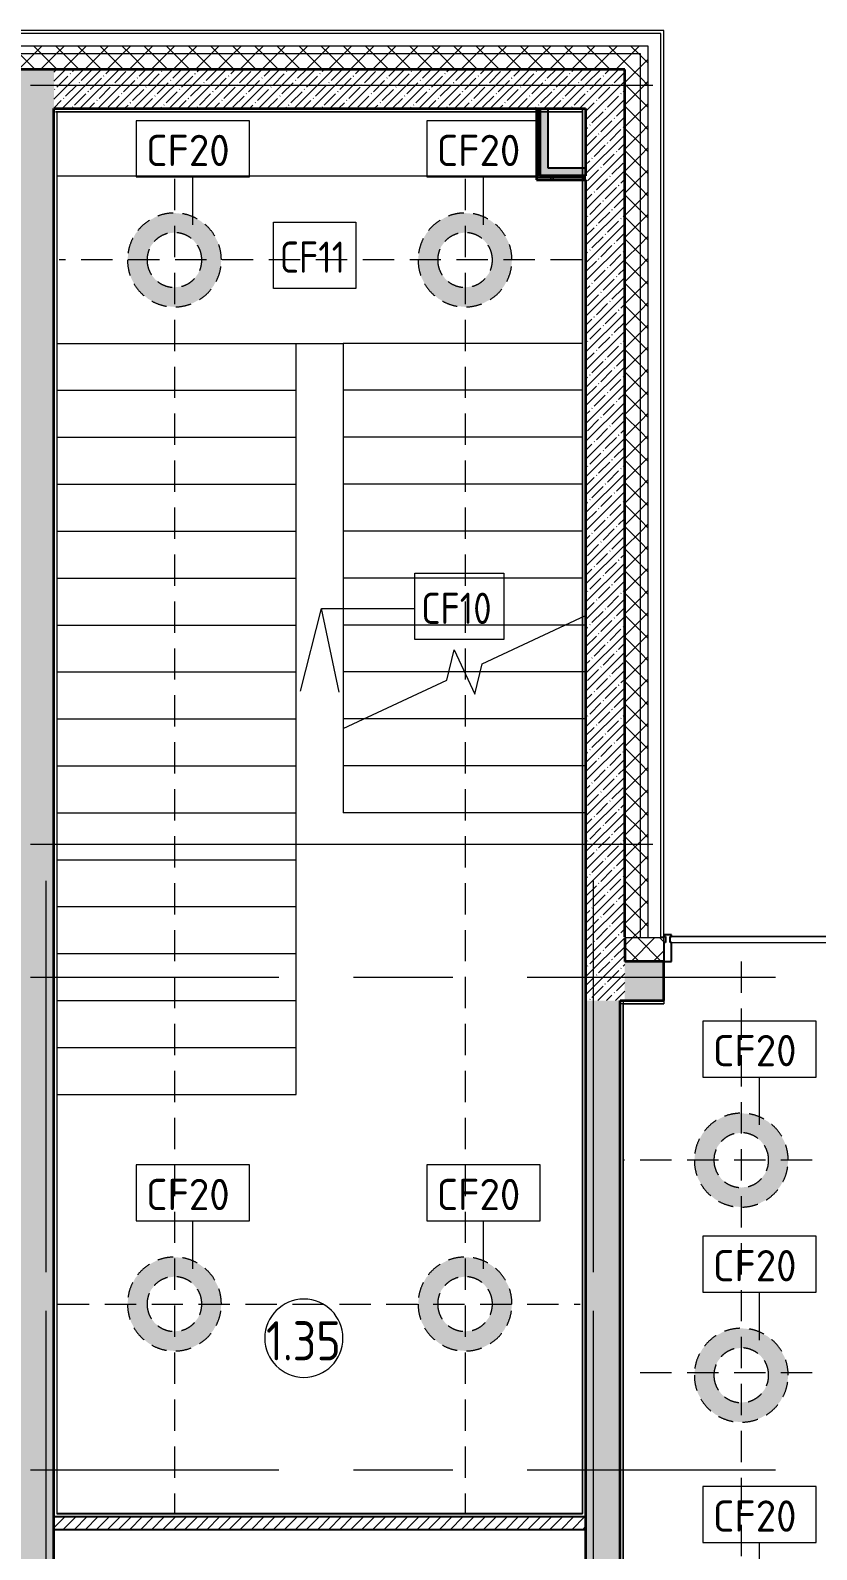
# Model space of a CAD drawing. Header units: millimetres. Extents: x 81676 to 276943, y -8553 to 29000.
# Drawn here: x 89260 to 94287, y 17641 to 27350 of the extents above; entities that cross this region are included whole.
import ezdxf

# ---------------------------------------------------------------- set-up
doc = ezdxf.new("R2010")
doc.units = ezdxf.units.MM
for name, pattern in [('200_ШТРИХ__ш1_п0_6_', [160, 100, -60]), ('ADSK_Штрих_ш2 п1', [300, 200, -100]), ('Осевая', [3175, 635, -476.25, 1587.5, -476.25])]:
    doc.linetypes.add(name, pattern=pattern)
for name, color, linetype, lineweight in [('A-AREA-IDEN', 7, 'Continuous', 9), ('A-CLNG-IDEN', 7, 'Continuous', 9), ('A-DETL', 7, 'Continuous', 9), ('A-DETL-1', 7, 'ADSK_Штрих_ш2 п1', 9), ('A-DETL-MBND', 7, '200_ШТРИХ__ш1_п0_6_', 9), ('A-DETL-MBND-1', 7, 'Continuous', 9), ('A-GLAZ', 7, 'Continuous', 9), ('A-GLAZ-CWMG', 7, 'Continuous', 9), ('A-GLAZ-CWMG-1', 7, 'Continuous', 25), ('A-WALL', 7, 'Continuous', 9), ('I-WALL', 7, 'Continuous', 9), ('S-STRS-1', 7, 'Continuous', 9), ('S-STRS-MBND', 7, 'Continuous', 9), ('Оси', 7, 'Continuous', 9), ('Оси-2', 7, 'Осевая', 9)]:
    doc.layers.add(name, color=color, linetype=linetype, lineweight=lineweight)
for name, color, linetype, lineweight, true_color in [('A-WALL-1', 7, 'Continuous', 35, 0x3c3c3c), ('A-WALL-2', 7, 'Continuous', 25, 0x3c3c3c), ('A-WALL-3', 7, 'Continuous', 13, 0x3c3c3c), ('A-WALL-FNSH-1', 7, 'Continuous', 9, 0x3c3c3c), ('A-WALL-FNSH-2', 7, 'Continuous', 13, 0x3c3c3c), ('G-ANNO-TEXT-1', 7, 'Continuous', 9, 0x3c3c3c)]:
    doc.layers.add(name, color=color, linetype=linetype, lineweight=lineweight, true_color=true_color)
doc.styles.add('GOST Common', font='GOST_Common.ttf', dxfattribs={"width": 0.9, "height": 250})
doc.styles.add('GOST Common_1', font='GOST_Common.ttf', dxfattribs={"height": 200})
doc.styles.add('GOST Common_2', font='GOST_Common.ttf', dxfattribs={"width": 0.9, "height": 200})
pattern_1 = [(45, (0, 0), (-57.024626, 57.024626), []), (45, (57.025, 0), (-57.024626, 57.024626), [100.806, -20.161, 3.353, -16.808])]
pattern_2 = [(45, (0, 0), (-70.71068, 70.71068), []), (135, (0, 0), (-70.71068, -70.71068), [])]
pattern_3 = [(45, (0, 0), (-106.06602, 106.06602), []), (135, (0, 0), (-106.06602, -106.06602), [])]

# ---------------------------------------------------------------- blocks, each defined once
blk = doc.blocks.new('PNS_Панель прямоугольная - Нр_Металл - 40мм-23713339-План потолков с обозначением видов отделки и геометрии 1 этажа в осях 23_1-33')
at = {"layer": 'A-GLAZ'}
for p, q in [((-1610, 0), (1610, 0)), ((1600, 0), (-1600, 0)), ((-1600, -40), (1600, -40))]:
    blk.add_line(p, q, dxfattribs=at)
blk = doc.blocks.new('Прямоугольный импост - Импост структурный с накладкой - 170мм-23713366-План потолков с обозначением видов отделки и геометрии 1 этажа в осях 23_1-33')
at = {"layer": 'A-GLAZ-CWMG-1'}
for p, q in [((0, 160), (-50, 160)), ((-50, 160), (-50, 40)), ((0, 40), (0, 160)), ((-50, 40), (-40, 40)), ((-40, 0), (-50, 0)), ((-50, 0), (-50, -10)), ((-40, 40), (-40, 0)), ((-10, 0), (-10, 40)), ((-10, 40), (0, 40)), ((0, 0), (-10, 0)), ((0, -10), (0, 0)), ((-50, -10), (0, -10))]:
    blk.add_line(p, q, dxfattribs=at)
blk = doc.blocks.new('Марка_Помещения - Номер-25198446-План потолков с обозначением видов отделки и геометрии 1 этажа в осях 23_1-33')
at = {"layer": 'A-AREA-IDEN'}
for start, end in [(360, 180), (180, 360)]:
    blk.add_arc((0, 0), 2.5, start, end, dxfattribs=at)
blk = doc.blocks.new('М_потолков - Марка_ Имя типа-25382930-План потолков с обозначением видов отделки и геометрии 1 этажа в осях 23_1-33')
at = {"layer": 'A-CLNG-IDEN'}
for p, q in [((3.625, 1.984375), (-3.625, 1.984375)), ((-3.625, 1.984375), (-3.625, -1.59375)), ((3.625, -1.59375), (3.625, 1.984375)), ((-3.625, -1.59375), (3.625, -1.59375))]:
    blk.add_line(p, q, dxfattribs=at)

msp = doc.modelspace()

# ---------------------------------------------------------------- hatches: boundary and pattern name
at = {"layer": 'A-DETL-MBND-1'}
h = msp.add_hatch(color=256, dxfattribs=at)
h.paths.add_polyline_path([(90181, 25582.8), (90239.5, 25588.6), (90295.8, 25605.7), (90347.7, 25633.4), (90393.1, 25670.7), (90430.4, 25716.2), (90458.2, 25768), (90475.2, 25824.3), (90481, 25882.8), (90475.2, 25941.4), (90458.2, 25997.6), (90430.4, 26049.5), (90393.1, 26095), (90347.7, 26132.3), (90295.8, 26160), (90239.5, 26177.1), (90181, 26182.8), (90122.5, 26177.1), (90066.2, 26160), (90014.3, 26132.3), (89968.9, 26095), (89931.6, 26049.5), (89903.8, 25997.6), (89886.8, 25941.4), (89881, 25882.8), (89886.8, 25824.3), (89903.8, 25768), (89931.6, 25716.2), (89968.9, 25670.7), (90014.3, 25633.4), (90066.2, 25605.7), (90122.5, 25588.6), (90162.7, 25584.6)])
h.paths.add_polyline_path([(90181, 25707.8), (90135.7, 25713.8), (90093.5, 25731.3), (90057.3, 25759.1), (90029.4, 25795.3), (90012, 25837.5), (90006, 25882.8), (90012, 25928.1), (90029.4, 25970.3), (90057.3, 26006.6), (90093.5, 26034.4), (90135.7, 26051.9), (90181, 26057.8), (90226.3, 26051.9), (90268.5, 26034.4), (90304.7, 26006.6), (90332.6, 25970.3), (90350, 25928.1), (90356, 25882.8), (90350, 25837.5), (90332.6, 25795.3), (90304.7, 25759.1), (90268.5, 25731.3), (90226.3, 25713.8)])
h = msp.add_hatch(color=256, dxfattribs=at)
h.paths.add_polyline_path([(92039, 25582.8), (92097.5, 25588.6), (92153.8, 25605.7), (92205.7, 25633.4), (92251.1, 25670.7), (92288.4, 25716.2), (92316.2, 25768), (92333.2, 25824.3), (92339, 25882.8), (92333.2, 25941.4), (92316.2, 25997.6), (92288.4, 26049.5), (92251.1, 26095), (92205.7, 26132.3), (92153.8, 26160), (92097.5, 26177.1), (92039, 26182.8), (91980.5, 26177.1), (91924.2, 26160), (91872.3, 26132.3), (91826.9, 26095), (91789.6, 26049.5), (91761.8, 25997.6), (91744.8, 25941.4), (91739, 25882.8), (91744.8, 25824.3), (91761.8, 25768), (91789.6, 25716.2), (91827, 25670.6), (91872.3, 25633.4), (91924.2, 25605.7), (91980.5, 25588.6)])
h.paths.add_polyline_path([(92039, 25707.8), (91993.7, 25713.8), (91951.5, 25731.3), (91915.3, 25759.1), (91887.4, 25795.3), (91870, 25837.5), (91864, 25882.8), (91870, 25928.1), (91887.4, 25970.3), (91915.3, 26006.6), (91951.5, 26034.4), (91993.7, 26051.9), (92039, 26057.8), (92084.3, 26051.9), (92126.5, 26034.4), (92162.7, 26006.6), (92190.6, 25970.3), (92208, 25928.1), (92214, 25882.8), (92208, 25837.5), (92190.6, 25795.3), (92159.8, 25756.8), (92126.5, 25731.3), (92084.3, 25713.8)])
h = msp.add_hatch(color=256, dxfattribs=at)
h.paths.add_polyline_path([(93805, 19830), (93863.5, 19835.8), (93919.8, 19852.8), (93971.7, 19880.6), (94017.1, 19917.9), (94054.4, 19963.3), (94082.2, 20015.2), (94099.2, 20071.5), (94105, 20130), (94099.2, 20188.5), (94082.2, 20244.8), (94054.4, 20296.7), (94017.1, 20342.1), (93971.7, 20379.4), (93919.8, 20407.2), (93863.5, 20424.2), (93805, 20430), (93746.5, 20424.2), (93690.2, 20407.2), (93638.3, 20379.4), (93592.9, 20342.1), (93555.6, 20296.7), (93526.6, 20240.7), (93510.8, 20188.5), (93505, 20130), (93510.8, 20071.5), (93527.8, 20015.2), (93555.6, 19963.3), (93592.9, 19917.9), (93638.3, 19880.6), (93690.2, 19852.8), (93746.5, 19835.8)])
h.paths.add_polyline_path([(93805, 19955), (93759.7, 19961), (93717.5, 19978.4), (93681.3, 20006.3), (93653.4, 20042.5), (93636, 20084.7), (93630, 20130), (93636, 20175.3), (93653.4, 20217.5), (93681.3, 20253.7), (93717.5, 20281.6), (93759.7, 20299), (93805, 20305), (93850.3, 20299), (93892.5, 20281.6), (93928.7, 20253.7), (93956.6, 20217.5), (93974, 20175.3), (93980, 20130), (93974, 20084.7), (93956.6, 20042.5), (93928.7, 20006.3), (93892.5, 19978.4), (93850.3, 19961), (93824, 19957.5)])
h = msp.add_hatch(color=256, dxfattribs=at)
h.paths.add_polyline_path([(90181, 18910.5), (90239.5, 18916.3), (90295.8, 18933.3), (90347.7, 18961.1), (90393.1, 18998.4), (90430.4, 19043.8), (90458.2, 19095.7), (90475.2, 19152), (90481, 19210.5), (90475.2, 19269), (90458.2, 19325.3), (90430.4, 19377.2), (90393.1, 19422.6), (90347.7, 19459.9), (90295.8, 19487.7), (90239.5, 19504.7), (90181, 19510.5), (90122.5, 19504.7), (90066.2, 19487.7), (90014.3, 19459.9), (89968.9, 19422.6), (89931.6, 19377.2), (89903.8, 19325.3), (89886.8, 19269), (89881, 19210.5), (89886.8, 19152), (89903.8, 19095.7), (89931.6, 19043.8), (89968.9, 18998.4), (90014.3, 18961.1), (90066.2, 18933.3), (90122.5, 18916.3)])
h.paths.add_polyline_path([(90181, 19035.5), (90135.7, 19041.5), (90093.5, 19058.9), (90057.3, 19086.8), (90029.4, 19123), (90012, 19165.2), (90006, 19210.5), (90012, 19255.8), (90029.4, 19298), (90057.3, 19334.2), (90093.5, 19362.1), (90135.7, 19379.5), (90181, 19385.5), (90226.3, 19379.5), (90268.5, 19362.1), (90304.7, 19334.2), (90332.6, 19298), (90350, 19255.8), (90356, 19210.5), (90350, 19165.2), (90332.6, 19123), (90304.7, 19086.8), (90268.5, 19058.9), (90226.3, 19041.5)])
h = msp.add_hatch(color=256, dxfattribs=at)
h.paths.add_polyline_path([(92039, 18910.5), (92097.5, 18916.3), (92153.8, 18933.3), (92205.7, 18961.1), (92251.1, 18998.4), (92288.4, 19043.8), (92316.2, 19095.7), (92333.2, 19152), (92339, 19210.5), (92333.2, 19269), (92316.2, 19325.3), (92288.4, 19377.2), (92251.1, 19422.6), (92205.7, 19459.9), (92153.8, 19487.7), (92097.5, 19504.7), (92039, 19510.5), (91980.5, 19504.7), (91924.2, 19487.7), (91872.3, 19459.9), (91826.9, 19422.6), (91789.6, 19377.2), (91761.8, 19325.3), (91744.8, 19269), (91739, 19210.5), (91744.8, 19152), (91761.8, 19095.7), (91789.6, 19043.8), (91826.9, 18998.4), (91872.3, 18961.1), (91924.2, 18933.3), (91980.5, 18916.3)])
h.paths.add_polyline_path([(92039, 19035.5), (91993.7, 19041.5), (91951.5, 19058.9), (91915.3, 19086.8), (91887.4, 19123), (91870, 19165.2), (91864, 19210.5), (91870, 19255.8), (91887.4, 19298), (91915.3, 19334.2), (91951.5, 19362.1), (91993.7, 19379.5), (92039, 19385.5), (92084.3, 19379.5), (92126.5, 19362.1), (92162.7, 19334.2), (92190.6, 19298), (92208, 19255.8), (92214, 19210.5), (92208, 19165.2), (92190.6, 19123), (92162.7, 19086.8), (92126.5, 19058.9), (92084.3, 19041.5)])
h = msp.add_hatch(color=256, dxfattribs=at)
h.paths.add_polyline_path([(93805, 18455.5), (93863.5, 18461.3), (93919.8, 18478.3), (93971.7, 18506.1), (94017.1, 18543.4), (94054.4, 18588.8), (94082.2, 18640.7), (94099.2, 18697), (94105, 18755.5), (94099.2, 18814), (94082.2, 18870.3), (94054.4, 18922.2), (94017.1, 18967.6), (93971.7, 19004.9), (93919.8, 19032.7), (93863.5, 19049.7), (93805, 19055.5), (93746.5, 19049.7), (93690.2, 19032.7), (93638.3, 19004.9), (93592.9, 18967.6), (93555.6, 18922.2), (93527.8, 18870.3), (93510.8, 18814), (93505, 18755.5), (93510.8, 18697), (93527.8, 18640.7), (93555.6, 18588.8), (93592.9, 18543.4), (93638.3, 18506.1), (93690.2, 18478.3), (93746.5, 18461.3)])
h.paths.add_polyline_path([(93805, 18580.5), (93759.7, 18586.5), (93717.5, 18603.9), (93681.3, 18631.8), (93653.4, 18668), (93636, 18710.2), (93630, 18755.5), (93636, 18800.8), (93653.4, 18843), (93681.3, 18879.2), (93717.5, 18907.1), (93759.7, 18924.5), (93805, 18930.5), (93850.3, 18924.5), (93892.5, 18907.1), (93928.7, 18879.2), (93956.6, 18843), (93974, 18800.8), (93980, 18755.5), (93974, 18710.2), (93956.6, 18668), (93928.7, 18631.8), (93892.5, 18603.9), (93850.3, 18586.5), (93824, 18583)])
at = {"layer": 'A-WALL'}
h = msp.add_hatch(dxfattribs=at)
h.set_pattern_fill('FP_4', color=256, style=0, pattern_type=2)
h.set_pattern_definition(pattern_2)
h.paths.add_polyline_path([(93210, 27200), (93210, 27250), (89010, 27250), (89010, 27200), (93160, 27200)])
h = msp.add_hatch(dxfattribs=at)
h.set_pattern_fill('FP_4', color=256, style=0, pattern_type=2)
h.set_pattern_definition(pattern_2)
h.paths.add_polyline_path([(93158.3, 27100), (93160, 27100), (93160, 27200), (89010, 27200), (89010, 27100), (93060, 27100)])
h = msp.add_hatch(dxfattribs=at)
h.set_pattern_fill('FP_4', color=256, style=0, pattern_type=2)
h.set_pattern_definition(pattern_2)
h.paths.add_polyline_path([(93160, 21550), (93210, 21550), (93210, 27200), (93160, 27200), (93160, 21558)])
h = msp.add_hatch(dxfattribs=at)
h.set_pattern_fill('FP_4', color=256, style=0, pattern_type=2)
h.set_pattern_definition(pattern_2)
h.paths.add_polyline_path([(93060, 21550), (93160, 21550), (93160, 27100), (93060, 27100), (93060, 21553)])
h = msp.add_hatch(dxfattribs=at)
h.set_pattern_fill('FP_4', color=256, style=0, pattern_type=2)
h.set_pattern_definition(pattern_2)
h.paths.add_polyline_path([(125233, 21400), (125238, 21400), (125238, 21550), (110941.5, 21550), (111050, 21400), (125230, 21400)])
h.paths.add_polyline_path([(110803.2, 21400), (110694.6, 21550), (96610, 21550), (96610, 21400), (110350, 21400)])
h.paths.add_polyline_path([(93060, 21400), (93310, 21400), (93310, 21550), (93060, 21550), (93060, 21405.1)])
at = {"layer": 'I-WALL'}
h = msp.add_hatch(dxfattribs=at)
h.set_pattern_fill('FP_1', color=256, style=0, pattern_type=2)
h.set_pattern_definition(pattern_1)
h.paths.add_polyline_path([(89160, 17270), (89410, 17270), (89410, 27100), (89160, 27100), (89160, 17912)])
h = msp.add_hatch(dxfattribs=at)
h.set_pattern_fill('FP_1', color=256, style=0, pattern_type=2)
h.set_pattern_definition(pattern_1)
h.paths.add_polyline_path([(92810, 26850), (92810, 27100), (89410, 27100), (89410, 26850), (92790, 26850)])
h = msp.add_hatch(dxfattribs=at)
h.set_pattern_fill('FP_1', color=256, style=0, pattern_type=2)
h.set_pattern_definition(pattern_1)
h.paths.add_polyline_path([(93030, 21150), (93060, 21150), (93060, 27100), (92810, 27100), (92810, 21150)])
h = msp.add_hatch(dxfattribs=at)
h.set_pattern_fill('FP_31', color=256, style=0, pattern_type=2)
h.set_pattern_definition(pattern_3)
h.paths.add_polyline_path([(92507.5, 26395), (92507.5, 26850), (92495, 26850), (92495, 26395)])
h = msp.add_hatch(dxfattribs=at)
h.set_pattern_fill('FP_31', color=256, style=0, pattern_type=2)
h.set_pattern_definition(pattern_3)
h.paths.add_polyline_path([(92520, 26407.5), (92520, 26850), (92507.5, 26850), (92507.5, 26407.5)])
for points in [[(92570, 26420), (92570, 26850), (92520, 26850), (92520, 26420)], [(92810, 26420), (92810, 26470), (92570, 26470), (92570, 26420)]]:
    msp.add_hatch(color=256, dxfattribs=at).paths.add_polyline_path(points)
h = msp.add_hatch(dxfattribs=at)
h.set_pattern_fill('FP_31', color=256, style=0, pattern_type=2)
h.set_pattern_definition(pattern_3)
h.paths.add_polyline_path([(92810, 26407.5), (92810, 26420), (92520, 26420), (92520, 26407.5), (92570, 26407.5)])
h = msp.add_hatch(dxfattribs=at)
h.set_pattern_fill('FP_31', color=256, style=0, pattern_type=2)
h.set_pattern_definition(pattern_3)
h.paths.add_polyline_path([(92520, 26395), (92810, 26395), (92810, 26407.5), (92507.5, 26407.5), (92507.5, 26395)])
h = msp.add_hatch(dxfattribs=at)
h.set_pattern_fill('FP_1', color=256, style=0, pattern_type=2)
h.set_pattern_definition(pattern_1)
h.paths.add_polyline_path([(99149.6, 21150), (100580, 21150), (100580, 21400), (96610, 21400), (96610, 21150), (97818.2, 21150)])
h.paths.add_polyline_path([(93310, 21150), (93310, 21400), (93060, 21400), (93060, 21150)])
h = msp.add_hatch(dxfattribs=at)
h.set_pattern_fill('FP_1', color=256, style=0, pattern_type=2)
h.set_pattern_definition(pattern_1)
h.paths.add_polyline_path([(92810, 13620), (93030, 13620), (93030, 21150), (92810, 21150), (92810, 15583.2)])
h = msp.add_hatch(dxfattribs=at)
h.set_pattern_fill('FP_2', color=256, style=0, pattern_type=2)
h.set_pattern_definition([(45, (0, 0), (-35.35534, 35.35534), [])])
h.paths.add_polyline_path([(89410, 17770), (92810, 17770), (92810, 17850), (89410, 17850)])

# ---------------------------------------------------------------- linework, layer by layer
at = {"layer": 'A-CLNG-IDEN'}
for p, q in [((90298.4, 26107.9), (90298.4, 26413.8)), ((92156.4, 26107.9), (92156.4, 26413.8)), ((93922.4, 20355.1), (93922.4, 20660.9)), ((90298.4, 19435.6), (90298.4, 19741.4)), ((92156.4, 19435.6), (92156.4, 19741.4)), ((93922.4, 18980.6), (93922.4, 19286.4)), ((93922.4, 17380.6), (93922.4, 17686.4))]:
    msp.add_line(p, q, dxfattribs=at)
at = {"layer": 'A-DETL'}
for p, q in [((90960, 20550), (90960, 25350)), ((90960, 25350), (91260, 25350)), ((91260, 25350), (91260, 22350))]:
    msp.add_line(p, q, dxfattribs=at)
at = {"layer": 'A-DETL-1'}
for p, q in [((90181, 26400.7), (90181, 17870)), ((92039, 26400.7), (92039, 17870)), ((92785.2, 25882.8), (89443.3, 25882.8)), ((93805, 21400), (93805, 15540)), ((100559, 20130), (93050, 20130)), ((89435.7, 19210.5), (92774, 19210.5)), ((100559, 18771), (93065.2, 18771))]:
    msp.add_line(p, q, dxfattribs=at)
at = {"layer": 'A-DETL-MBND'}
for p, q in [((92790, 26830), (92570, 26830)), ((92790, 26470), (92790, 26830)), ((89430, 26420), (89430, 17870)), ((92790, 17870), (92790, 26395)), ((93050, 21130), (93030, 21130)), ((93050, 21130), (93050, 13640)), ((93060, 21150), (93051, 21140)), ((93051, 21140), (93051, 21130)), ((93310, 21130), (93051, 21130)), ((93310, 21150), (93310, 21130)), ((89430, 17870), (92790, 17870))]:
    msp.add_line(p, q, dxfattribs=at)
for centre, radius, start, end in [((90181, 25882.8), 300, 0, 180), ((92039, 25882.8), 300, 0, 180), ((90181, 25882.8), 175, 0, 180), ((92039, 25882.8), 175, 0, 180), ((90181, 25882.8), 300, 180, 0), ((90181, 25882.8), 175, 180, 0), ((92039, 25882.8), 300, 180, 0), ((92039, 25882.8), 175, 180, 0), ((93805, 20130), 300, 0, 180), ((93805, 20130), 175, 0, 180), ((93805, 20130), 300, 180, 0), ((93805, 20130), 175, 180, 0), ((90181, 19210.5), 300, 0, 180), ((92039, 19210.5), 300, 0, 180), ((90181, 19210.5), 175, 0, 180), ((92039, 19210.5), 175, 0, 180), ((90181, 19210.5), 300, 180, 360), ((90181, 19210.5), 175, 180, 0), ((92039, 19210.5), 300, 180, 360), ((92039, 19210.5), 175, 180, 0), ((93805, 18755.5), 300, 0, 180), ((93805, 18755.5), 175, 0, 180), ((93805, 18755.5), 300, 180, 360), ((93805, 18755.5), 175, 180, 0)]:
    msp.add_arc(centre, radius, start, end, dxfattribs=at)
at = {"layer": 'A-WALL'}
for p, q in [((93210, 27250), (89010, 27250)), ((93160, 27200), (89010, 27200)), ((93160, 21550), (93160, 27200)), ((93210, 21550), (93210, 27250)), ((89431, 26829), (89430, 26829)), ((92507.5, 26407.5), (92507.5, 26850)), ((92789, 26829), (92789, 26830)), ((92810, 26395), (92810, 26420)), ((92810, 26407.5), (92507.5, 26407.5)), ((93290, 21558), (93310, 21558)), ((93310, 21550), (93060, 21550)), ((93290, 21550), (93290, 21553)), ((93051, 21130), (93051, 21129)), ((89430, 17871), (89431, 17871)), ((92789, 17871), (92790, 17871))]:
    msp.add_line(p, q, dxfattribs=at)
at = {"layer": 'A-WALL-1'}
for p, q in [((93060, 27100), (89160, 27100)), ((93060, 21558), (93060, 27100)), ((89410, 17270), (89410, 26850)), ((89410, 26850), (92810, 26850)), ((92495, 26850), (92495, 26395)), ((92520, 26420), (92520, 26850)), ((92810, 26850), (92810, 26420)), ((92810, 26420), (92520, 26420)), ((92495, 26395), (92810, 26395)), ((92810, 26395), (92810, 17270)), ((93060, 21550), (93060, 21400)), ((93310, 21400), (93060, 21400)), ((93310, 21150), (93310, 21400)), ((93030, 21150), (93310, 21150)), ((93030, 13620), (93030, 21150))]:
    msp.add_line(p, q, dxfattribs=at)
at = {"layer": 'A-WALL-2'}
for p, q in [((92570, 26470), (92570, 26850)), ((92810, 26470), (92570, 26470)), ((92810, 17850), (89410, 17850)), ((89410, 17770), (92810, 17770))]:
    msp.add_line(p, q, dxfattribs=at)
at = {"layer": 'A-WALL-3'}
for p, q in [((93290, 27330), (89007, 27330)), ((93290, 21553), (93290, 27330)), ((93310, 21400), (93310, 21550))]:
    msp.add_line(p, q, dxfattribs=at)
at = {"layer": 'A-WALL-FNSH-1'}
for p, q in [((93310, 27350), (89002, 27350)), ((93310, 21553), (93310, 27350))]:
    msp.add_line(p, q, dxfattribs=at)
at = {"layer": 'A-WALL-FNSH-2'}
for p, q in [((92789, 26830), (89430, 26830)), ((89430, 26830), (89430, 17870)), ((89431, 26829), (92789, 26829)), ((89431, 17871), (89431, 26829)), ((92789, 26850), (92789, 26830)), ((92789, 26829), (92789, 24689.6)), ((92790, 24689.6), (92790, 26850)), ((92789, 24689.6), (92790, 24689.6)), ((92790, 24164.6), (92789, 24164.6)), ((92789, 24164.6), (92789, 17871)), ((92790, 17870), (92790, 24164.6)), ((92790, 22289.6), (92789, 22289.6)), ((92789, 21764.6), (92790, 21764.6)), ((93310, 21553), (93290, 21553)), ((93310, 21550), (93310, 21553)), ((93050, 21130), (93050, 13640)), ((93310, 21130), (93050, 21130)), ((93051, 13641), (93051, 21129)), ((93051, 21129), (93310, 21129)), ((93310, 21129), (93310, 21130)), ((89430, 17870), (92790, 17870)), ((92789, 17871), (89431, 17871))]:
    msp.add_line(p, q, dxfattribs=at)
at = {"layer": 'G-ANNO-TEXT-1'}
for p, q in [((90986.1, 23126.7), (91122.1, 23656.4)), ((91122.1, 23656.4), (91719, 23656.4)), ((91235.1, 23120.9), (91122.1, 23656.4)), ((91122.1, 23656.4), (91719, 23656.4))]:
    msp.add_line(p, q, dxfattribs=at)
at = {"layer": 'G-ANNO-TEXT-1', "flags": 128}
for points in [[(90814.3, 26125.2), (91340.7, 26125.2), (91340.7, 25701.2), (90814.3, 25701.2)], [(91719, 23880.8), (92287.7, 23880.8), (92287.7, 23456.8), (91719, 23456.8)]]:
    msp.add_lwpolyline(points, close=True, dxfattribs=at)
at = {"layer": 'I-WALL'}
for p, q in [((89420, 26830), (89430, 26830)), ((89420, 26829), (89420, 26830)), ((89430, 26829), (89420, 26829)), ((92789, 26830), (92789.5, 26830)), ((92789.5, 26829), (92789, 26829)), ((92789.5, 26830), (92789.5, 26829)), ((89430, 26420), (92495, 26420)), ((92495, 26419), (89431, 26419)), ((92789, 25449.6), (92790, 25449.6)), ((89431, 25240.4), (89430, 25240.4)), ((89431, 24927.2), (89430, 24927.2)), ((92790, 24924.6), (92789, 24924.6)), ((92789, 24164.6), (92789, 24689.6)), ((92790, 24689.6), (92790, 24164.6)), ((92789, 23409.6), (92790, 23409.6))]:
    msp.add_line(p, q, dxfattribs=at)
at = {"layer": 'S-STRS-1'}
for p, q in [((89430, 25350), (90960, 25350)), ((89430, 25350), (90960, 25350)), ((92790, 25350), (91260, 25350)), ((92790, 25350), (91260, 25350)), ((89430, 25050), (90960, 25050)), ((89430, 25050), (90960, 25050)), ((92790, 25050), (91260, 25050)), ((92790, 25050), (91260, 25050)), ((89430, 24750), (90960, 24750)), ((89430, 24750), (90960, 24750)), ((92790, 24750), (91260, 24750)), ((92790, 24750), (91260, 24750)), ((89430, 24450), (90960, 24450)), ((89430, 24450), (90960, 24450)), ((92790, 24450), (91260, 24450)), ((92790, 24450), (91260, 24450)), ((89430, 24150), (90960, 24150)), ((89430, 24150), (90960, 24150)), ((92790, 24150), (91260, 24150)), ((92790, 24150), (91260, 24150)), ((89430, 23850), (90960, 23850)), ((89430, 23850), (90960, 23850)), ((92790, 23850), (91260, 23850)), ((92790, 23850), (91260, 23850)), ((89430, 23550), (90960, 23550)), ((89430, 23550), (90960, 23550)), ((92678.4, 23550), (91260, 23550)), ((92678.4, 23550), (91260, 23550)), ((89430, 23250), (90960, 23250)), ((89430, 23250), (90960, 23250)), ((91934.6, 23250), (91260, 23250)), ((91934.6, 23250), (91260, 23250)), ((92135.4, 23250), (92035, 23250)), ((92135.4, 23250), (92035, 23250)), ((89430, 22950), (90960, 22950)), ((89430, 22950), (90960, 22950)), ((91391.6, 22950), (91260, 22950)), ((91391.6, 22950), (91260, 22950)), ((89430, 22650), (90960, 22650)), ((89430, 22650), (90960, 22650)), ((89430, 22350), (90960, 22350)), ((89430, 22350), (90960, 22350)), ((89430, 22050), (90960, 22050)), ((89430, 22050), (90960, 22050)), ((89430, 21750), (90960, 21750)), ((89430, 21750), (90960, 21750)), ((89430, 21450), (90960, 21450)), ((89430, 21450), (90960, 21450)), ((89430, 21150), (90960, 21150)), ((89430, 21150), (90960, 21150)), ((89430, 20850), (90960, 20850)), ((89430, 20850), (90960, 20850)), ((89430, 20550), (90960, 20550)), ((89430, 20550), (90960, 20550))]:
    msp.add_line(p, q, dxfattribs=at)
at = {"layer": 'S-STRS-MBND'}
for p, q in [((92148.3, 23302.8), (92810, 23611.4)), ((92810, 23550), (92678.4, 23550)), ((91921.7, 23197.2), (91969, 23391.6)), ((91969, 23391.6), (92101, 23108.4)), ((92101, 23108.4), (92148.3, 23302.8)), ((92035, 23250), (91934.6, 23250)), ((92810, 23250), (92135.4, 23250)), ((91260, 22888.6), (91921.7, 23197.2)), ((92810, 22950), (91391.6, 22950)), ((92810, 22970), (92810, 22350)), ((91260, 22888.6), (91260, 22350)), ((92810, 22650), (91260, 22650)), ((92810, 22350), (91260, 22350))]:
    msp.add_line(p, q, dxfattribs=at)
at = {"layer": 'Оси'}
for p, q in [((90740, 27000), (93240, 27000)), ((90740, 22150), (93240, 22150)), ((89360, 19415.1), (89360, 21915.1)), ((92860, 19415.1), (92860, 21915.1))]:
    msp.add_line(p, q, dxfattribs=at)
at = {"layer": 'Оси-2'}
for p, q in [((84975.6, 27000), (90740, 27000)), ((84975.6, 22150), (90740, 22150)), ((84975.6, 21300), (122580, 21300)), ((89360, 593.7), (89360, 19415.1)), ((92860, 593.7), (92860, 19415.1)), ((84975.6, 18150), (122760, 18150))]:
    msp.add_line(p, q, dxfattribs=at)

# ---------------------------------------------------------------- block references
at = {"layer": 'A-AREA-IDEN', "xscale": 99.99999999999993, "yscale": 99.99999999999993, "zscale": 99.99999999999993}
msp.add_blockref('Марка_Помещения - Номер-25198446-План потолков с обозначением видов отделки и геометрии 1 этажа в осях 23_1-33', (91008.6, 18992.1), dxfattribs=at)
at = {"layer": 'A-CLNG-IDEN', "xscale": 99.99999999999993, "yscale": 99.99999999999993, "zscale": 99.99999999999993}
for p in [(90298.4, 26573.1), (92156.4, 26573.1), (93922.4, 20820.3), (90298.4, 19900.8), (92156.4, 19900.8), (93922.4, 19445.8), (93922.4, 17845.8)]:
    msp.add_blockref('М_потолков - Марка_ Имя типа-25382930-План потолков с обозначением видов отделки и геометрии 1 этажа в осях 23_1-33', p, dxfattribs=at)
at = {"layer": 'A-GLAZ'}
msp.add_blockref('PNS_Панель прямоугольная - Нр_Металл - 40мм-23713339-План потолков с обозначением видов отделки и геометрии 1 этажа в осях 23_1-33', (94960, 21560), dxfattribs=at)
at = {"layer": 'A-GLAZ-CWMG', "rotation": 180}
msp.add_blockref('Прямоугольный импост - Импост структурный с накладкой - 170мм-23713366-План потолков с обозначением видов отделки и геометрии 1 этажа в осях 23_1-33', (93310, 21560), dxfattribs=at)

# ---------------------------------------------------------------- texts
at = {"layer": 'A-AREA-IDEN', "insert": (90766.7, 19100.6), "char_height": 250, "width": 606.076, "attachment_point": 1, "style": 'GOST Common'}
msp.add_mtext('1.35', dxfattribs=at)
at = {"layer": 'A-CLNG-IDEN', "char_height": 200, "width": 705.485, "attachment_point": 1, "style": 'GOST Common_1'}
for insert in [(89999.6, 26682.9), (91857.6, 26682.9), (93623.6, 20930.1), (89999.6, 20010.6), (91857.6, 20010.6), (93623.6, 19555.6), (93623.6, 17955.6)]:
    msp.add_mtext('CF20', dxfattribs=dict(at, insert=insert))
at = {"layer": 'G-ANNO-TEXT-1', "char_height": 200, "attachment_point": 1, "style": 'GOST Common_2'}
for s, insert, width in [('CF11', (90854.3, 26000.7), 533.924), ('CF10', (91759, 23756.4), 584.43)]:
    msp.add_mtext(s, dxfattribs=dict(at, insert=insert, width=width))

doc.saveas('drawing.dxf')
